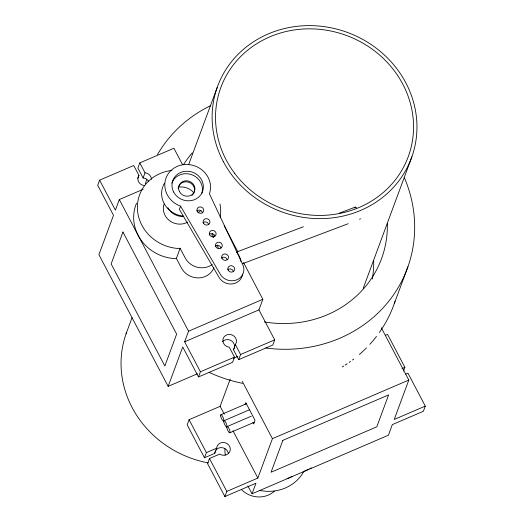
<?xml version="1.0" encoding="UTF-8"?>
<svg xmlns="http://www.w3.org/2000/svg" width="523" height="523" viewBox="0 0 523 523"><rect width="100%" height="100%" fill="white"/><g stroke="black" fill="none" stroke-linecap="round" stroke-linejoin="round"><path stroke-width="0.78" d="M245.058 404.456L245.745 402.612L255.015 420.244L253.648 423.937L252.936 422.577M144.283 185.587A6.891 6.368 20.3 0 1 138.928 175.408L133.725 165.51L99.625 180.16L97.716 185.325L113.484 215.306L98.912 254.701L168.158 386.36L197.419 373.788M143.08 189.333L119.309 199.551L115.393 210.135L99.625 180.16M182.54 164.653L173.904 148.238L139.811 162.888L137.902 168.06L143.106 177.957A6.891 6.368 20.3 0 1 148.826 181.743M137.837 178.363L138.928 175.408M143.106 177.957L145.015 172.786L139.811 162.888M126.095 333.739L132.031 317.683M188.6 164.758L217.169 87.531M180.566 206.147L219.993 273.745A12.742 11.781 20.3 0 0 236.978 279.779A12.742 11.781 20.3 0 0 242.522 264.069L209.416 193.758A23.077 21.338 20.3 0 0 194.765 165.909A23.077 21.338 20.3 0 0 165.922 178.304A23.077 21.338 20.3 0 0 180.566 206.147L179.382 209.35L218.81 276.948A12.742 11.781 20.3 0 0 232.277 283.917A12.742 11.781 20.3 0 0 242.613 274.124M213.881 267.841A17.913 16.559 20.3 0 1 198.243 277.903A17.913 16.559 20.3 0 1 181.429 267.979L176.382 258.395L180.121 248.301L176.8 248.379A42.023 38.852 20.3 0 1 137.457 209.645A42.023 38.852 20.3 0 1 171.956 170.387M168.158 386.36L182.73 346.971L198.498 376.946L232.591 362.295L234.5 357.124L229.296 347.226A6.891 6.368 20.3 0 1 223.014 339.054A6.891 6.368 20.3 0 1 232.343 335.047A6.891 6.368 20.3 0 1 235.383 344.611L240.593 354.509L238.678 359.68L233.474 349.782A6.891 6.368 20.3 0 0 231.722 340.963A6.891 6.368 20.3 0 0 222.373 341.781M198.498 376.946L200.407 371.775L184.645 341.8L188.561 331.209L262.834 299.293L243.515 262.553M230.225 379.077L220.137 406.345L189.084 419.688L187.175 424.859L204.486 457.775L214.737 453.369L216.653 448.198A6.891 6.368 20.3 0 1 225.014 442.687A6.891 6.368 20.3 0 1 229.754 451.695A6.891 6.368 20.3 0 1 219.745 454.075L209.488 458.481L207.579 463.653L224.89 496.569L255.943 483.226L252.027 493.817L247.876 485.926M233.474 349.782L235.383 344.611M184.645 341.8L258.918 309.877L262.834 299.293M204.486 457.775L206.402 452.604L216.653 448.198M258.918 309.877L274.686 339.858L272.777 345.03L238.678 359.68M224.89 496.569L226.799 491.398L257.852 478.055L272.424 438.666L408.803 380.064L381.274 327.712M363.256 288.238L411.902 156.723M394.264 303.667L407.927 266.737M403.514 371.01L404.88 367.316L387.569 334.4L385.353 335.354M408.803 380.064L394.231 419.453L425.284 406.11L407.973 373.193L405.776 374.141M425.284 406.11L423.375 411.281L392.322 424.624L388.406 435.214L252.027 493.817M212.861 233.559L211.776 234.696L213.221 237.435M303.209 471.779L308.354 469.288M309.825 468.582L311.296 467.869M200.407 371.775L234.5 357.124M240.593 354.509L274.686 339.858M233.435 358.314L237.932 356.379M220.876 414.7L246.581 403.658M223.798 420.799L249.504 409.751M227.629 426.363L251.243 416.21M229.813 432.776L254.165 422.309M401.952 368.578L404.88 367.316M236.945 251.909L303.399 226.753M339.296 213.168L355.333 207.095M242.783 263.612L348.187 223.713M176.382 258.395L173.067 258.473A42.023 38.852 20.3 0 1 136.562 203.199M224.19 225.818L237.834 251.753M180.121 248.301L185.162 257.885A17.913 16.559 20.3 0 0 212.266 264.527M242.254 381.293L272.424 438.666M119.309 199.551L188.561 331.209M220.137 406.345L224.289 414.236M232.964 430.73L257.852 478.055M189.084 419.688L206.402 452.604M209.488 458.481L226.799 491.398M208.278 462.92A103.332 95.532 20.3 0 1 126.638 332.236M376.514 336.367A137.778 127.377 20.3 0 1 369.82 344.356M366.473 347.867A137.778 127.377 20.3 0 1 359.393 354.476M353.783 359.033A137.778 127.377 20.3 0 1 352.495 360.007M350.534 361.439A137.778 127.377 20.3 0 1 349.207 362.374M347.18 363.76A137.778 127.377 20.3 0 1 345.128 365.1M343.742 365.976A137.778 127.377 20.3 0 1 342.343 366.839M242.587 383.339A137.778 127.377 20.3 0 1 209.187 372.402M395.048 301.379A137.778 127.377 20.3 0 1 379.345 332.523M373.67 260.585A110.222 101.907 20.3 0 1 372.311 279.04M404.469 177.944A137.778 127.377 20.3 0 1 265.939 348.024M145.427 183.782A137.778 127.377 20.3 0 1 146.767 179.088M157.495 154.533A137.778 127.377 20.3 0 1 210.318 105.79M387.334 223.654A110.222 101.907 20.3 0 1 264.363 321.939M183.534 164.582A110.222 101.907 20.3 0 1 192.268 152.886M354.718 207.938A6.531 1.706 69.3 0 1 356.523 207.906M360.255 218.536A6.531 1.706 69.3 0 1 359.641 219.379M236.723 252.4A6.531 1.706 69.3 0 1 240.979 261.376M200.989 210.344A23.077 21.338 20.3 0 1 198.021 212.645M183.253 216.084A23.077 21.338 20.3 0 1 162.738 186.92M163.013 186.181A23.077 21.338 20.3 0 1 164.438 183.311M171.825 183.187A15.847 14.651 20.3 0 1 191.241 174.545A15.847 14.651 20.3 0 1 201.917 193.072M178.605 186.711A8.263 7.642 20.3 0 1 190.862 183.233A8.263 7.642 20.3 0 1 191.869 195.478M178.212 188.666A8.263 7.642 20.3 0 1 178.415 187.345M227.793 269.606A3.445 3.184 20.3 0 1 233.415 271.607M221.608 257.852A3.445 3.184 20.3 0 1 227.23 259.846M215.424 246.098A3.445 3.184 20.3 0 1 221.046 248.092M203.061 222.582A3.445 3.184 20.3 0 1 208.684 224.583M209.246 234.343A3.445 3.184 20.3 0 1 214.868 236.337M196.877 210.828A3.445 3.184 20.3 0 1 202.499 212.828M214.352 234.964A42.023 38.852 20.3 0 1 213.404 237.122M187.574 222.164A15.847 14.651 20.3 0 1 169.465 220.601A15.847 14.651 20.3 0 1 164.111 204.042M219.961 203.99A42.023 38.852 20.3 0 1 220.196 217.352M145.015 172.786A6.891 6.368 20.3 0 1 151.474 179.304M217.156 244.947A17.913 16.559 20.3 0 1 218.359 248.464M183.763 216.476A15.847 14.651 20.3 0 1 167.863 207.736M178.624 187.103A15.847 14.651 20.3 0 1 193.549 192.405M274.451 491.11A23.077 21.338 20.3 0 1 241.43 489.515M292.082 476.46A42.023 38.852 20.3 0 1 287.062 478.689M303.575 471.864A42.023 38.852 20.3 0 1 259.696 490.424M225.256 455.102A42.023 38.852 20.3 0 1 224.942 448.767M214.737 453.369A6.891 6.368 20.3 0 1 215.064 451.735M215.836 450.264A6.891 6.368 20.3 0 1 222.811 447.786A6.891 6.368 20.3 0 1 228.237 453.036M122.944 232.022L111.144 263.919L164.843 366.015L176.643 334.125L122.944 232.022M282.858 440.346L271.058 472.243L376.815 426.801L388.615 394.904L282.858 440.346M223.21 161.372A103.332 95.532 20.3 0 0 400.357 178.859A103.332 95.532 20.3 0 0 320.037 26.15A103.332 95.532 20.3 0 0 223.21 161.372M234.533 173.172A99.886 92.349 20.3 0 0 405.057 164.229A99.886 92.349 20.3 0 0 304.013 28.981A99.886 92.349 20.3 0 0 234.533 173.172M228.211 270.214A3.445 3.184 20.3 0 0 234.114 270.796A3.445 3.184 20.3 0 0 231.441 265.71A3.445 3.184 20.3 0 0 228.211 270.214M197.302 211.436A3.445 3.184 20.3 0 0 203.205 212.018A3.445 3.184 20.3 0 0 200.525 206.931A3.445 3.184 20.3 0 0 197.302 211.436M203.48 223.19A3.445 3.184 20.3 0 0 209.383 223.772A3.445 3.184 20.3 0 0 206.709 218.686A3.445 3.184 20.3 0 0 203.48 223.19M173.662 192.046A15.847 14.651 20.3 0 0 200.825 194.726A15.847 14.651 20.3 0 0 188.509 171.315A15.847 14.651 20.3 0 0 173.662 192.046M179.448 191.634A8.263 7.642 20.3 0 0 193.621 193.033A8.263 7.642 20.3 0 0 187.195 180.814A8.263 7.642 20.3 0 0 179.448 191.634M222.027 258.46A3.445 3.184 20.3 0 0 227.936 259.042A3.445 3.184 20.3 0 0 225.256 253.949A3.445 3.184 20.3 0 0 222.027 258.46M215.849 246.706A3.445 3.184 20.3 0 0 221.752 247.287A3.445 3.184 20.3 0 0 219.072 242.195A3.445 3.184 20.3 0 0 215.849 246.706M209.664 234.945A3.445 3.184 20.3 0 0 215.568 235.533A3.445 3.184 20.3 0 0 212.894 230.44A3.445 3.184 20.3 0 0 209.664 234.945M220.686 415.929A3.445 0.941 66.7 0 0 223.36 421.022A3.445 0.941 66.7 0 0 222.706 416.628A3.445 0.941 66.7 0 0 220.686 415.929M223.779 421.806A3.445 0.941 66.7 0 0 226.452 426.899A3.445 0.941 66.7 0 0 225.799 422.506A3.445 0.941 66.7 0 0 223.779 421.806M226.871 427.683A3.445 0.941 66.7 0 0 229.545 432.776A3.445 0.941 66.7 0 0 228.891 428.383A3.445 0.941 66.7 0 0 226.871 427.683"/></g></svg>
